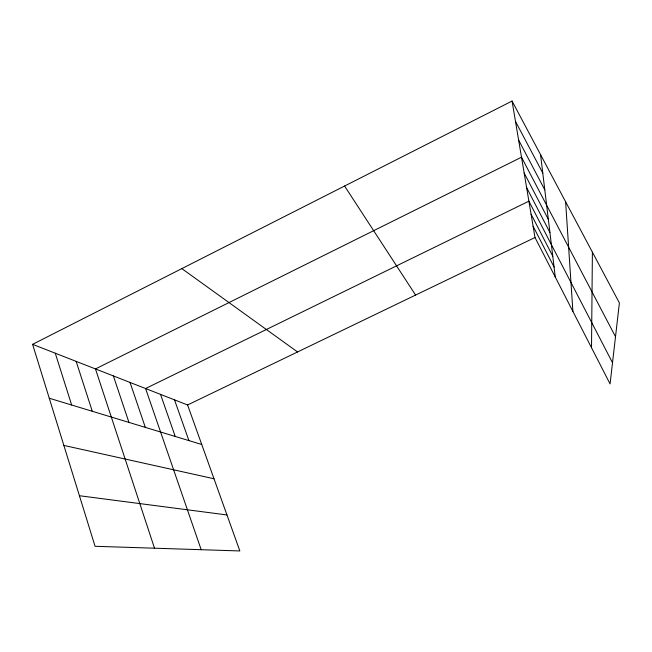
<?xml version="1.0" encoding="UTF-8"?>
<svg xmlns="http://www.w3.org/2000/svg" width="652" height="652" viewBox="0 0 652 652"><rect width="100%" height="100%" fill="white"/><g stroke="black" fill="none" stroke-linecap="round" stroke-linejoin="round"><path stroke-width="0.98" d="M591.519 347.728L592.391 252.137M32.6 344.337L187.589 404.965L239.846 550.948L95.062 546.294L32.6 344.337L512.064 101.052L619.4 302.944L610.076 383.93L534.999 237.507L512.064 101.052M187.589 404.965L534.999 237.507M79.422 495.724L226.961 514.95M63.863 445.414L214.011 478.772M49.267 398.225L201.745 444.501M181.835 268.616L297.565 351.958M344.582 186.032L415.585 295.063M515.496 121.427L542.774 173.033M518.625 140.074L544.795 189.83M615.512 336.742L521.502 157.213L95.469 368.934L154.5 548.202M524.159 173.016L548.348 219.406M526.62 187.629L549.921 232.503M612.513 362.748L528.894 201.183L145.583 388.535L201.183 549.709M531.078 214.158L552.782 256.236M533.108 226.236L554.078 267.018M174.5 399.847L188.925 440.613M160.531 394.378L175.241 436.457M130.05 382.455L145.323 427.378M113.383 375.943L128.949 422.406M76.154 361.379L92.282 411.282M55.265 353.205L71.663 405.022M540.565 154.654L555.284 277.067M565.61 201.761L572.896 311.411"/></g></svg>
